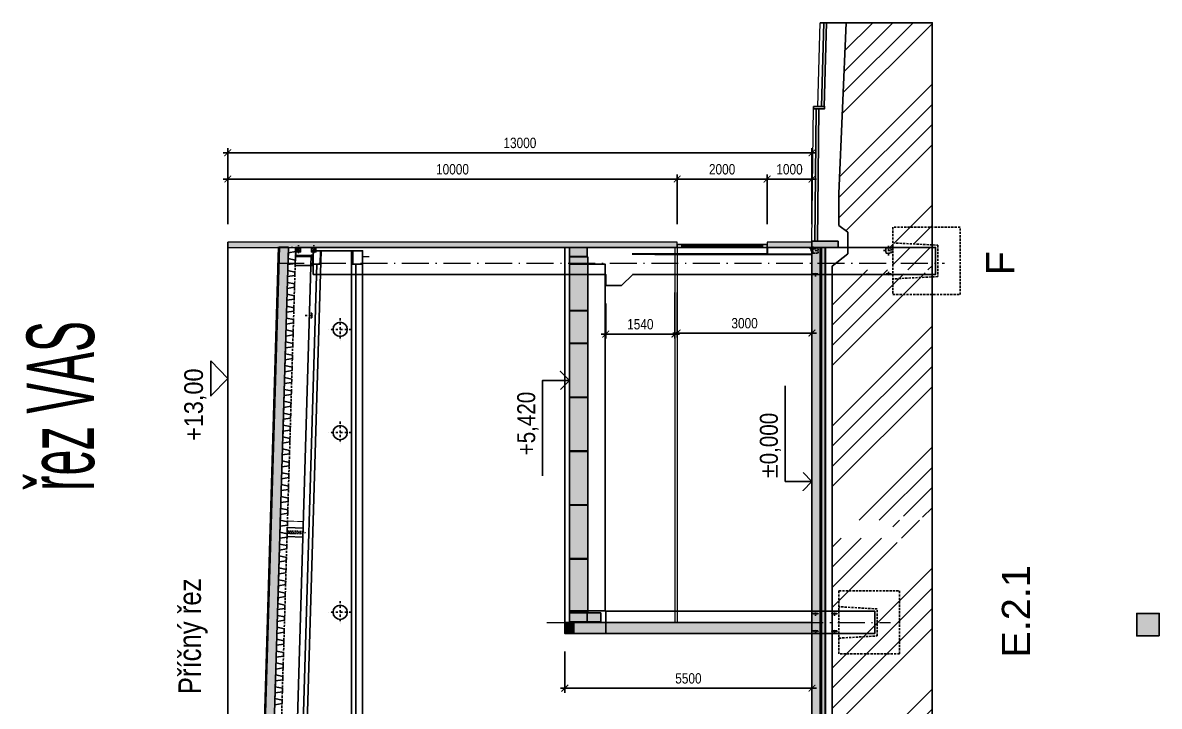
# Model space of a CAD drawing. Header units: millimetres. Extents: x 325046 to 1268204, y 1875583 to 2761998.
# Drawn here: x 1242911 to 1268204, y 2581025 to 2596248 of the extents above; entities that cross this region are included whole.
import ezdxf
from ezdxf.enums import TextEntityAlignment as Align

# ---------------------------------------------------------------- set-up
doc = ezdxf.new("R2010")
doc.units = ezdxf.units.MM
doc.header["$LTSCALE"] = 100
doc.header["$PDMODE"] = 65
for name, pattern in [('ACAD_ISO10W100', [18.5, 12, -3, 0.5, -3]), ('DASHDOT', [1, 0.5, -0.25, 0, -0.25]), ('DASHED', [0.75, 0.5, -0.25])]:
    doc.linetypes.add(name, pattern=pattern)
for name, color, linetype in [('005', 9, 'Continuous'), ('025', 1, 'Continuous'), ('035', 7, 'Continuous'), ('A_KOTY_výškové', 2, 'Continuous'), ('DEHA', 2, 'Continuous'), ('FASÁDY kresba', 7, 'Continuous'), ('KOTY', 2, 'Continuous'), ('kóty 100', 5, 'Continuous'), ('OKNA - RASTR', 5, 'Continuous'), ('PŘÍČKY - ZDĚNÉ', 4, 'Continuous'), ('ČÍSLO MÍSTNOSTI', 4, 'Continuous'), ('ŠRAF-TERÉN', 34, 'Continuous'), ('ŽB - MONOLIT', 4, 'Continuous'), ('ŽB - PREFA', 3, 'Continuous'), ('ŽB- SLOUPY', 3, 'Continuous')]:
    doc.layers.add(name, color=color, linetype=linetype)
for name, color, linetype, lineweight in [('ARKOS - obrys budovy', 4, 'Continuous', 13), ('Objekty - osy', 5, 'ACAD_ISO10W100', 20), ('OBVODOVÝ PLÁŠŤ', 2, 'Continuous', 9), ('ŠRAF-YTONG', 54, 'Continuous', 9), ('ŽB - Šraf-prefa', 253, 'Continuous', 13)]:
    doc.layers.add(name, color=color, linetype=linetype, lineweight=lineweight)
for name, color, linetype, lineweight, true_color in [('IZOLACE - H', 7, 'Continuous', 9, 0x525252), ('PODHLEDY', 7, 'Continuous', 18, 0x1d8172), ('PŘÍČKY - SDK', 7, 'Continuous', 30, 0x6a1174), ('TRAPÉZ -  KRYTINA', 7, 'Continuous', 25, 0x005875)]:
    doc.layers.add(name, color=color, linetype=linetype, lineweight=lineweight, true_color=true_color)
for name, color, linetype, true_color in [('Izolace tepelná', 7, 'Continuous', 0xfdf0ce), ('POPIS MÍSTNOSTÍ', 7, 'Continuous', 0x072bf2), ('Popis OS', 7, 'Continuous', 0xbd0a5d), ('Příprava na dock', 7, 'Continuous', 0x616161), ('VÝŠKOVÉ KOTY', 7, 'Continuous', 0xf90b4b), ('ŽB - Šraf-monol', 7, 'Continuous', 0x6bc2a4)]:
    doc.layers.add(name, color=color, linetype=linetype, true_color=true_color)
doc.styles.add('ARIAL', font='arial.ttf')
doc.styles.add('ARIAL NARROW', font='ARIALN.TTF')
doc.styles.add('ARIL-TENKÝ', font='arial.ttf')
doc.dimstyles.new('100', dxfattribs={"dimscale": 100, "dimtxt": 2.3, "dimasz": 1.5, "dimexe": 1, "dimexo": 4, "dimgap": 1, "dimtad": 1, "dimdec": 0, "dimzin": 0, "dimdsep": 46, "dimtxsty": 'ARIAL NARROW', "dimblk": 'ARCHTICK', "dimcen": 4, "dimdle": 1, "dimclrd": 256, "dimclre": 256, "dimclrt": 7, "dimadec": 0, "dimazin": 0, "dimtfac": 1, "dimtdec": 0, "dimtix": 1, "dimtofl": 0, "dimtmove": 0, "dimatfit": 2, "dimldrblk": 'OBLIQUE', "dimfxl": 1, "dimtolj": 1, "dimtzin": 0, "dimlwd": -1, "dimlwe": -1, "dimarcsym": 1})

# ---------------------------------------------------------------- blocks, each defined once
blk = doc.blocks.new('atika roh')
at = {"layer": 'Příprava na dock', "ltscale": 0.5}
h = blk.add_hatch(dxfattribs=at)
h.set_pattern_fill('ANSI31', color=256, scale=250)
h.set_pattern_definition([(45, (-13253.59, -4226.8), (-22.09708691, 22.09708691), [])])
h.paths.add_polyline_path([(1752057, -4990655), (1752157, -4990655), (1752157, -4990755), (1752057, -4990755)])
h = blk.add_hatch(dxfattribs=at)
h.set_pattern_fill('ANSI31', color=256, scale=250)
h.set_pattern_definition([(45, (-13253.59, -4066.8), (-22.09708691, 22.09708691), [])])
h.paths.add_polyline_path([(1752057, -4990995), (1752157, -4990995), (1752157, -4991095), (1752057, -4991095)])
at = {"layer": '025', "ltscale": 0.5}
for points in [[(1752057, -4990655), (1752157, -4990655), (1752157, -4990755), (1752057, -4990755)], [(1752057, -4990995), (1752157, -4990995), (1752157, -4991095), (1752057, -4991095)]]:
    blk.add_lwpolyline(points, close=True, dxfattribs=at)
at = {"layer": '025', "linetype": 'DASHED', "ltscale": 0.5}
for points in [[(1752067, -4990755), (1752067, -4990655)], [(1752067, -4991095), (1752067, -4990995)]]:
    blk.add_lwpolyline(points, dxfattribs=at)
at = {"layer": 'Příprava na dock', "linetype": 'DASHDOT', "ltscale": 0.5}
for points in [[(1752007, -4990705), (1752207, -4990705)], [(1752007, -4991045), (1752207, -4991045)]]:
    blk.add_lwpolyline(points, dxfattribs=at)
blk = doc.blocks.new('_ARCHTICK')
at = {"color": 0, "linetype": 'ByBlock', "const_width": 0.15}
blk.add_lwpolyline([(-0.5, -0.5), (0.5, 0.5)], dxfattribs=at)
blk = doc.blocks.new('*D1321')
at = {"layer": 'Defpoints', "color": 0, "linetype": 'ByBlock', "ltscale": 100, "transparency": 16777216}
for p in [(1260475, 2593352), (1247475, 2591853), (1260475, 2591873)]:
    blk.add_point(p, dxfattribs=at)
at = {"layer": 'kóty 100', "linetype": 'ByBlock', "ltscale": 100, "transparency": 16777216}
for p, q in [((1247375, 2593352), (1260575, 2593352)), ((1247475, 2592253), (1247475, 2593452)), ((1260475, 2592273), (1260475, 2593452))]:
    blk.add_line(p, q, dxfattribs=at)
at = {"layer": 'kóty 100', "linetype": 'ByBlock', "ltscale": 100, "transparency": 16777216, "xscale": 150, "yscale": 150, "zscale": 150, "rotation": 180}
blk.add_blockref('_ARCHTICK', (1247475, 2593352), dxfattribs=at)
at = {"layer": 'kóty 100', "linetype": 'ByBlock', "ltscale": 100, "transparency": 16777216, "xscale": 150, "yscale": 150, "zscale": 150}
blk.add_blockref('_ARCHTICK', (1260475, 2593352), dxfattribs=at)
at = {"layer": 'kóty 100', "color": 7, "linetype": 'ByBlock', "ltscale": 100, "transparency": 16777216, "insert": (1253975, 2593570), "char_height": 230, "attachment_point": 5, "style": 'ARIAL NARROW'}
blk.add_mtext('\\A1;13000', dxfattribs=at)
blk = doc.blocks.new('_Oblique')
at = {"color": 0, "lineweight": -2}
blk.add_line((-0.5, -0.5), (0.5, 0.5), dxfattribs=at)
blk = doc.blocks.new('V3 POHL')
at = {"layer": '005', "linetype": 'DASHDOT'}
for points in [[(1939746, -5358205), (1939746, -5358705), (1939746, -5358705)], [(1939996, -5358455), (1939496, -5358455), (1939496, -5358455)], [(1939746, -5360505), (1939746, -5361005), (1939746, -5361005)], [(1939996, -5360755), (1939496, -5360755), (1939496, -5360755)], [(1939746, -5364505), (1939746, -5365005), (1939746, -5365005)], [(1939996, -5364755), (1939496, -5364755), (1939496, -5364755)], [(1939746, -5372965), (1939746, -5372465), (1939746, -5372465)], [(1939996, -5372715), (1939496, -5372715), (1939496, -5372715)], [(1939746, -5376965), (1939746, -5376465), (1939746, -5376465)], [(1939996, -5376715), (1939496, -5376715), (1939496, -5376715)], [(1939746, -5379265), (1939746, -5378765), (1939746, -5378765)], [(1939996, -5379015), (1939496, -5379015), (1939496, -5379015)]]:
    blk.add_lwpolyline(points, dxfattribs=at)
at = {"layer": '025', "linetype": 'DASHED'}
for points, const_width in [([(1940396, -5356835), (1940246, -5356835)], 25), ([(1938926, -5362735), (1938586, -5362725)], 20), ([(1938749, -5368735), (1938409, -5368735)], 20), ([(1938926, -5374735), (1938586, -5374745)], 20), ([(1940396, -5380585), (1940246, -5380585)], 25)]:
    blk.add_lwpolyline(points, dxfattribs=dict(at, const_width=const_width))
at = {"layer": '025', "linetype": 'DASHED', "ltscale": 0.5}
blk.add_lwpolyline([(1939065, -5358095), (1939062, -5358195), (1939112, -5358197), (1939115, -5358097)], close=True, dxfattribs=at)
at = {"layer": '035', "ltscale": 0.5}
blk.add_lwpolyline([(1939146, -5356805), (1939104, -5356805), (1938749, -5368634), (1938749, -5368836), (1939105, -5380715), (1940246, -5380715), (1940246, -5356705), (1939146, -5356705), (1939146, -5356805)], close=True, dxfattribs=at)
for points in [[(1939326, -5356705), (1938966, -5368735), (1939325, -5380715)], [(1939311, -5356705), (1939302, -5357005), (1939098, -5357005)], [(1939976, -5380715), (1939976, -5380715), (1939996, -5380715), (1939996, -5356705), (1939976, -5356705), (1939976, -5356705)], [(1940026, -5356705), (1940026, -5357005), (1940246, -5357005)], [(1939228, -5357005), (1938876, -5368735), (1939226, -5380415)], [(1940096, -5380415), (1940096, -5357005)], [(1939309, -5380715), (1939300, -5380415), (1939096, -5380415)], [(1940026, -5380715), (1940026, -5380415), (1940246, -5380415)]]:
    blk.add_lwpolyline(points, dxfattribs=at)
for centre in [(1939746, -5358455), (1939746, -5360755), (1939746, -5364755), (1939746, -5372715), (1939746, -5376715), (1939746, -5379015)]:
    blk.add_circle(centre, 158, dxfattribs=at)
at = {"layer": 'DEHA', "color": 3, "linetype": 'DASHDOT'}
blk.add_lwpolyline([(1938964, -5358145), (1939164, -5358145)], dxfattribs=at)
blk = doc.blocks.new('H5_PO')
at = {"layer": '005', "linetype": 'DASHED'}
blk.add_lwpolyline([(1621354, -5112451), (1621354, -5111101), (1622754, -5111101), (1622754, -5112451)], close=True, dxfattribs=at)
blk.add_lwpolyline([(1621704, -5111101), (1621754, -5111951), (1622354, -5111951), (1622404, -5111101)], dxfattribs=at)
blk = doc.blocks.new('H2 PO')
at = {"layer": '005', "linetype": 'DASHED'}
blk.add_lwpolyline([(2029475, -4892558), (2029475, -4891058), (2027975, -4891058), (2027975, -4892558)], close=True, dxfattribs=at)
blk.add_lwpolyline([(2029125, -4891058), (2029075, -4892058), (2028375, -4892058), (2028325, -4891058)], dxfattribs=at)
blk = doc.blocks.new('*D1323')
at = {"layer": 'Defpoints', "color": 0, "linetype": 'ByBlock', "ltscale": 100, "transparency": 16777216}
for p in [(1257475, 2590643), (1260475, 2590643), (1257475, 2589337)]:
    blk.add_point(p, dxfattribs=at)
at = {"layer": 'kóty 100', "linetype": 'ByBlock', "ltscale": 100, "transparency": 16777216}
for p, q in [((1257475, 2590243), (1257475, 2589237)), ((1260475, 2590243), (1260475, 2589237)), ((1260575, 2589337), (1257375, 2589337))]:
    blk.add_line(p, q, dxfattribs=at)
at = {"layer": 'kóty 100', "linetype": 'ByBlock', "ltscale": 100, "transparency": 16777216, "xscale": 150, "yscale": 150, "zscale": 150, "rotation": 180}
blk.add_blockref('_ARCHTICK', (1257475, 2589337), dxfattribs=at)
at = {"layer": 'kóty 100', "linetype": 'ByBlock', "ltscale": 100, "transparency": 16777216, "xscale": 150, "yscale": 150, "zscale": 150}
blk.add_blockref('_ARCHTICK', (1260475, 2589337), dxfattribs=at)
at = {"layer": 'kóty 100', "color": 7, "linetype": 'ByBlock', "ltscale": 100, "transparency": 16777216, "insert": (1258975, 2589555), "char_height": 230, "attachment_point": 5, "style": 'ARIAL NARROW'}
blk.add_mtext('\\A1;3000', dxfattribs=at)
blk = doc.blocks.new('*D1324')
at = {"layer": 'Defpoints', "color": 0, "linetype": 'ByBlock', "ltscale": 100, "transparency": 16777216}
for p in [(1257425, 2590643), (1255885, 2590393), (1255885, 2589315)]:
    blk.add_point(p, dxfattribs=at)
at = {"layer": 'kóty 100', "linetype": 'ByBlock', "ltscale": 100, "transparency": 16777216}
for p, q in [((1257425, 2590243), (1257425, 2589215)), ((1255885, 2589993), (1255885, 2589215)), ((1257525, 2589315), (1255785, 2589315))]:
    blk.add_line(p, q, dxfattribs=at)
at = {"layer": 'kóty 100', "linetype": 'ByBlock', "ltscale": 100, "transparency": 16777216, "xscale": 150, "yscale": 150, "zscale": 150, "rotation": 180}
blk.add_blockref('_ARCHTICK', (1255885, 2589315), dxfattribs=at)
at = {"layer": 'kóty 100', "linetype": 'ByBlock', "ltscale": 100, "transparency": 16777216, "xscale": 150, "yscale": 150, "zscale": 150}
blk.add_blockref('_ARCHTICK', (1257425, 2589315), dxfattribs=at)
at = {"layer": 'kóty 100', "color": 7, "linetype": 'ByBlock', "ltscale": 100, "transparency": 16777216, "insert": (1256655, 2589532), "char_height": 230, "attachment_point": 5, "style": 'ARIAL NARROW'}
blk.add_mtext('\\A1;1540', dxfattribs=at)
blk = doc.blocks.new('*D1325')
at = {"layer": 'Defpoints', "color": 0, "linetype": 'ByBlock', "ltscale": 100, "transparency": 16777216}
for p in [(1254975, 2582643), (1260475, 2582643), (1254975, 2581428)]:
    blk.add_point(p, dxfattribs=at)
at = {"layer": 'kóty 100', "linetype": 'ByBlock', "ltscale": 100, "transparency": 16777216}
for p, q in [((1254975, 2582243), (1254975, 2581328)), ((1260475, 2582243), (1260475, 2581328)), ((1260575, 2581428), (1254875, 2581428))]:
    blk.add_line(p, q, dxfattribs=at)
at = {"layer": 'kóty 100', "linetype": 'ByBlock', "ltscale": 100, "transparency": 16777216, "xscale": 150, "yscale": 150, "zscale": 150, "rotation": 180}
blk.add_blockref('_ARCHTICK', (1254975, 2581428), dxfattribs=at)
at = {"layer": 'kóty 100', "linetype": 'ByBlock', "ltscale": 100, "transparency": 16777216, "xscale": 150, "yscale": 150, "zscale": 150}
blk.add_blockref('_ARCHTICK', (1260475, 2581428), dxfattribs=at)
at = {"layer": 'kóty 100', "color": 7, "linetype": 'ByBlock', "ltscale": 100, "transparency": 16777216, "insert": (1257725, 2581645), "char_height": 230, "attachment_point": 5, "style": 'ARIAL NARROW'}
blk.add_mtext('\\A1;5500', dxfattribs=at)
blk = doc.blocks.new('*D1332')
at = {"layer": 'Defpoints', "color": 0, "linetype": 'ByBlock', "ltscale": 100, "transparency": 16777216}
for p in [(1259475, 2592766), (1259475, 2591363), (1260475, 2591363)]:
    blk.add_point(p, dxfattribs=at)
at = {"layer": 'kóty 100', "linetype": 'ByBlock', "ltscale": 100, "transparency": 16777216}
for p, q in [((1259475, 2591763), (1259475, 2592866)), ((1260475, 2591763), (1260475, 2592866)), ((1260575, 2592766), (1259375, 2592766))]:
    blk.add_line(p, q, dxfattribs=at)
at = {"layer": 'kóty 100', "linetype": 'ByBlock', "ltscale": 100, "transparency": 16777216, "xscale": 150, "yscale": 150, "zscale": 150, "rotation": 180}
blk.add_blockref('_ARCHTICK', (1259475, 2592766), dxfattribs=at)
at = {"layer": 'kóty 100', "linetype": 'ByBlock', "ltscale": 100, "transparency": 16777216, "xscale": 150, "yscale": 150, "zscale": 150}
blk.add_blockref('_ARCHTICK', (1260475, 2592766), dxfattribs=at)
at = {"layer": 'kóty 100', "color": 7, "linetype": 'ByBlock', "ltscale": 100, "transparency": 16777216, "insert": (1259975, 2592983), "char_height": 230, "attachment_point": 5, "style": 'ARIAL NARROW'}
blk.add_mtext('\\A1;1000', dxfattribs=at)
blk = doc.blocks.new('*D1333')
at = {"layer": 'Defpoints', "color": 0, "linetype": 'ByBlock', "ltscale": 100, "transparency": 16777216}
for p in [(1257475, 2592766), (1257475, 2591363), (1259475, 2591363)]:
    blk.add_point(p, dxfattribs=at)
at = {"layer": 'kóty 100', "linetype": 'ByBlock', "ltscale": 100, "transparency": 16777216}
for p, q in [((1257475, 2591763), (1257475, 2592866)), ((1259475, 2591763), (1259475, 2592866)), ((1259575, 2592766), (1257375, 2592766))]:
    blk.add_line(p, q, dxfattribs=at)
at = {"layer": 'kóty 100', "linetype": 'ByBlock', "ltscale": 100, "transparency": 16777216, "xscale": 150, "yscale": 150, "zscale": 150, "rotation": 180}
blk.add_blockref('_ARCHTICK', (1257475, 2592766), dxfattribs=at)
at = {"layer": 'kóty 100', "linetype": 'ByBlock', "ltscale": 100, "transparency": 16777216, "xscale": 150, "yscale": 150, "zscale": 150}
blk.add_blockref('_ARCHTICK', (1259475, 2592766), dxfattribs=at)
at = {"layer": 'kóty 100', "color": 7, "linetype": 'ByBlock', "ltscale": 100, "transparency": 16777216, "insert": (1258475, 2592983), "char_height": 230, "attachment_point": 5, "style": 'ARIAL NARROW'}
blk.add_mtext('\\A1;2000', dxfattribs=at)
blk = doc.blocks.new('*D1334')
at = {"layer": 'Defpoints', "color": 0, "linetype": 'ByBlock', "ltscale": 100, "transparency": 16777216}
for p in [(1247475, 2592766), (1247475, 2591363), (1257475, 2591363)]:
    blk.add_point(p, dxfattribs=at)
at = {"layer": 'kóty 100', "linetype": 'ByBlock', "ltscale": 100, "transparency": 16777216}
for p, q in [((1247475, 2591763), (1247475, 2592866)), ((1257475, 2591763), (1257475, 2592866)), ((1257575, 2592766), (1247375, 2592766))]:
    blk.add_line(p, q, dxfattribs=at)
at = {"layer": 'kóty 100', "linetype": 'ByBlock', "ltscale": 100, "transparency": 16777216, "xscale": 150, "yscale": 150, "zscale": 150, "rotation": 180}
blk.add_blockref('_ARCHTICK', (1247475, 2592766), dxfattribs=at)
at = {"layer": 'kóty 100', "linetype": 'ByBlock', "ltscale": 100, "transparency": 16777216, "xscale": 150, "yscale": 150, "zscale": 150}
blk.add_blockref('_ARCHTICK', (1257475, 2592766), dxfattribs=at)
at = {"layer": 'kóty 100', "color": 7, "linetype": 'ByBlock', "ltscale": 100, "transparency": 16777216, "insert": (1252475, 2592983), "char_height": 230, "attachment_point": 5, "style": 'ARIAL NARROW'}
blk.add_mtext('\\A1;10000', dxfattribs=at)

msp = doc.modelspace()

# ---------------------------------------------------------------- hatches: boundary and pattern name
at = {"layer": 'Izolace tepelná'}
h = msp.add_hatch(color=256, dxfattribs=at)
h.dxf.hatch_style = 1
h.paths.add_polyline_path([(1257475.4, 2591362.7), (1247475.4, 2591362.7), (1247475.4, 2591242.7), (1257475.4, 2591242.7)])
h.paths.add_polyline_path([(1259475.4, 2591242.7), (1260475.4, 2591242.7), (1260475.4, 2591362.7), (1259475.4, 2591362.7)])
h = msp.add_hatch(color=256, dxfattribs=at)
h.dxf.hatch_style = 1
h.paths.add_polyline_path([(1248437.7, 2584981.3), (1248257.8, 2578984), (1248457.7, 2578978), (1248637.6, 2584975.3)])
h.paths.add_polyline_path([(1248617.7, 2590978.6), (1248437.7, 2584981.3), (1248637.6, 2584975.3), (1248639.4, 2585033.1), (1248817.6, 2590972.6)])
h.paths.add_polyline_path([(1248625.9, 2591253.5), (1248617.7, 2590978.6), (1248817.6, 2590972.6), (1248825.8, 2591247.5)])
h.paths.add_polyline_path([(1248455.2, 2578892.7), (1248255.1, 2578892.7), (1248257.8, 2578984), (1248457.7, 2578978)])
h = msp.add_hatch(color=256, dxfattribs=at)
h.dxf.hatch_style = 1
h.paths.add_polyline_path([(1260685.4, 2558918.5), (1260768, 2559063.8), (1260765.4, 2591242.7), (1260685.4, 2591242.7)])
at = {"layer": 'ŠRAF-TERÉN'}
h = msp.add_hatch(dxfattribs=at)
h.set_pattern_fill('ANSI34', color=256, scale=100, angle=180, style=0)
h.set_pattern_definition([(225, (3780842.9, 1468831.5), (1347.0384, -1347.0384), []), (225, (3780393.9, 1468831.5), (1347.0384, -1347.0384), []), (225, (3779944.9, 1468831.5), (1347.0384, -1347.0384), []), (225, (3779495.9, 1468831.5), (1347.0384, -1347.0384), [])])
h.paths.add_polyline_path([(1260925.4, 2590742.7), (1260925.4, 2585167.7), (1262275.4, 2585167.7), (1262275.4, 2585717.7), (1263149.8, 2585717.7), (1263149.8, 2590242.7), (1262275.4, 2590242.7), (1262275.4, 2590742.7)])
h.paths.add_polyline_path([(1261234.3, 2596248.2), (1261075.4, 2592447.7), (1261075.4, 2591734.2), (1261273.8, 2591580.2), (1261273.8, 2591242.7), (1262275.4, 2591242.7), (1262275.4, 2591742.7), (1263149.8, 2591742.7), (1263149.8, 2596248.2)])
h.paths.add_polyline_path([(1260925.4, 2579217.7), (1262275.4, 2579217.7), (1262275.4, 2579717.7), (1263149.8, 2579717.7), (1263149.8, 2584217.7), (1262275.4, 2584217.7), (1262275.4, 2584767.7), (1262235.4, 2584767.7), (1262235.4, 2584767.7), (1262115.4, 2584767.7), (1260925.4, 2584767.7)])
h.paths.add_polyline_path([(1260925.4, 2578967.7), (1262275.4, 2578967.7), (1262275.4, 2579217.7), (1262235.4, 2579217.7), (1262235.4, 2579207.7), (1262115.4, 2579207.7), (1260925.4, 2579208.6)])
h.paths.add_polyline_path([(1260925.4, 2578967.7), (1260925.4, 2578717.7), (1262115.4, 2578717.7), (1262115.4, 2578727.7), (1262235.4, 2578727.7), (1262275.4, 2578727.3), (1262275.4, 2578967.7)])
h.paths.add_polyline_path([(1260925.4, 2559063.8), (1263149.8, 2559063.8), (1263149.8, 2578217.7), (1262275.4, 2578217.7), (1262275.4, 2578717.7), (1262235.4, 2578717.7), (1262235.4, 2578717.7), (1262115.4, 2578717.7), (1260925.4, 2578717.7)])
h.paths.add_polyline_path([(1262275.4, 2578617.7), (1262275.4, 2578217.7), (1263149.8, 2578217.7), (1263149.8, 2578661.4)], flags=17)
h.paths.add_polyline_path([(1262275.4, 2578967.7), (1262275.4, 2578717.7), (1263149.8, 2578717.7), (1263149.8, 2578967.7)])
h.paths.add_polyline_path([(1262275.4, 2579217.7), (1262275.4, 2578967.7), (1263149.8, 2578967.7), (1263149.8, 2579217.7)])
h.paths.add_polyline_path([(1262275.4, 2579717.7), (1262275.4, 2579317.7), (1263149.8, 2579274), (1263149.8, 2579717.7)], flags=17)
h.paths.add_polyline_path([(1262275.4, 2584667.7), (1262275.4, 2584217.7), (1263149.8, 2584217.7), (1263149.8, 2584711.4)], flags=17)
h.paths.add_polyline_path([(1262275.4, 2584967.7), (1262275.4, 2584767.7), (1263149.8, 2584767.7), (1263149.8, 2584967.7)])
h.paths.add_polyline_path([(1262275.4, 2585167.7), (1262275.4, 2584967.7), (1263149.8, 2584967.7), (1263149.8, 2585167.7)])
h.paths.add_polyline_path([(1262275.4, 2585717.7), (1262275.4, 2585267.7), (1263149.8, 2585224), (1263149.8, 2585717.7)], flags=17)
h.paths.add_polyline_path([(1262275.4, 2590642.7), (1262275.4, 2590242.7), (1263149.8, 2590242.7), (1263149.8, 2590686.4)], flags=17)
h.paths.add_polyline_path([(1262275.4, 2590967.7), (1262275.4, 2590742.7), (1263149.8, 2590742.7), (1263149.8, 2590967.7)])
h.paths.add_polyline_path([(1262275.4, 2591242.7), (1262275.4, 2590967.7), (1263149.8, 2590967.7), (1263149.8, 2591242.7)])
h.paths.add_polyline_path([(1262275.4, 2591742.7), (1262275.4, 2591342.7), (1263149.8, 2591299), (1263149.8, 2591742.7)], flags=17)
at = {"layer": 'ŠRAF-YTONG', "linetype": 'ByBlock', "ltscale": 100, "true_color": 0x919191}
h = msp.add_hatch(color=252, dxfattribs=at)
h.dxf.hatch_style = 1
h.paths.add_polyline_path([(1255885.4, 2582892.7), (1254975.4, 2582892.7), (1254975.4, 2582642.7), (1255885.4, 2582642.7)])
h.paths.add_polyline_path([(1260475.4, 2582892.7), (1255885.4, 2582892.7), (1255885.4, 2582642.7), (1260475.4, 2582642.7)])
at = {"layer": 'ŽB - Šraf-monol'}
msp.add_hatch(color=256, dxfattribs=at).paths.add_polyline_path([(1260475.4, 2559144.3), (1260655.4, 2559063.8), (1260655.4, 2591242.7), (1260475.4, 2591242.7)])
at = {"layer": 'ŽB - Šraf-monol', "linetype": 'ByBlock', "ltscale": 100}
msp.add_hatch(color=256, dxfattribs=at).paths.add_polyline_path([(1254975.4, 2582892.7), (1254975.4, 2582642.7), (1255175.4, 2582642.7), (1255175.4, 2582892.7)])
at = {"layer": 'ŽB - Šraf-prefa', "ltscale": 2}
msp.add_hatch(color=256, dxfattribs=at).paths.add_polyline_path([(1260475.4, 2591242.7), (1260475.4, 2591382.7), (1261055.4, 2591382.7), (1261055.4, 2591242.7)])
at = {"layer": 'ŽB - Šraf-prefa'}
msp.add_hatch(color=256, dxfattribs=at).paths.add_polyline_path([(1260475.4, 2591382.7), (1260475.4, 2591242.7), (1261055.4, 2591242.7), (1261055.4, 2591382.7)])
at = {"layer": 'ŽB - Šraf-prefa', "linetype": 'ByBlock', "ltscale": 100}
h = msp.add_hatch(color=256, dxfattribs=at)
h.dxf.hatch_style = 1
h.paths.add_polyline_path([(1255075.4, 2591042.7), (1255075.4, 2591242.7), (1255475.4, 2591242.7), (1255475.4, 2591042.7)])
h = msp.add_hatch(color=256, dxfattribs=at)
h.dxf.hatch_style = 1
h.paths.add_polyline_path([(1255075.4, 2587902.7), (1255485.4, 2587902.7), (1255485.4, 2586712.7), (1255075.4, 2586712.7)])
h.paths.add_polyline_path([(1255075.4, 2586702.7), (1255485.4, 2586702.7), (1255485.4, 2585512.7), (1255075.4, 2585512.7)])
h.paths.add_polyline_path([(1255075.4, 2584302.7), (1255485.4, 2584302.7), (1255485.4, 2583112.7), (1255075.4, 2583112.7)])
h.paths.add_polyline_path([(1255075.4, 2585502.7), (1255485.4, 2585502.7), (1255485.4, 2584312.7), (1255075.4, 2584312.7)])
h.paths.add_polyline_path([(1255075.4, 2589832.7), (1255485.4, 2589832.7), (1255485.4, 2589112.7), (1255075.4, 2589112.7)])
h.paths.add_polyline_path([(1255075.4, 2591032.7), (1255485.4, 2591032.7), (1255485.4, 2589842.7), (1255075.4, 2589842.7)])
h.paths.add_polyline_path([(1255075.4, 2589102.7), (1255485.4, 2589102.7), (1255485.4, 2587912.7), (1255075.4, 2587912.7)])
h = msp.add_hatch(color=256, dxfattribs=at)
h.dxf.hatch_style = 1
h.paths.add_polyline_path([(1255775.4, 2583102.7), (1255475.4, 2583102.7), (1255475.4, 2582902.7), (1255775.4, 2582902.7)])
h.paths.add_polyline_path([(1255475.4, 2583102.7), (1255075.4, 2583102.7), (1255075.4, 2582902.7), (1255475.4, 2582902.7)])
at = {"layer": 'ŽB - Šraf-prefa', "ltscale": 100}
h = msp.add_hatch(color=256, dxfattribs=at)
h.dxf.hatch_style = 1
h.paths.add_polyline_path([(1268203.7, 2583092.7), (1267703.7, 2583092.7), (1267703.7, 2582592.7), (1268203.7, 2582592.7)])

# ---------------------------------------------------------------- linework, layer by layer
at = {"layer": '025', "linetype": 'DASHED', "ltscale": 0.4}
for points in [[(1260435.4, 2591212.7), (1260555.4, 2591212.7), (1260555.4, 2591222.7), (1260435.4, 2591222.7), (1260435.4, 2591212.7)], [(1260495.4, 2590652.7), (1260615.4, 2590652.7), (1260615.4, 2590642.7), (1260495.4, 2590642.7), (1260495.4, 2590652.7)], [(1262115.4, 2590642.7), (1262235.4, 2590642.7), (1262235.4, 2590652.7), (1262115.4, 2590652.7), (1262115.4, 2590642.7)], [(1260495.4, 2583092.7), (1260615.4, 2583092.7), (1260615.4, 2583082.7), (1260495.4, 2583082.7), (1260495.4, 2583092.7)], [(1260915.4, 2583092.7), (1261035.4, 2583092.7), (1261035.4, 2583082.7), (1260915.4, 2583082.7), (1260915.4, 2583092.7)], [(1260495.4, 2582702.7), (1260615.4, 2582702.7), (1260615.4, 2582692.7), (1260495.4, 2582692.7), (1260495.4, 2582702.7)], [(1260915.4, 2582702.7), (1261035.4, 2582702.7), (1261035.4, 2582692.7), (1260915.4, 2582692.7), (1260915.4, 2582702.7)]]:
    msp.add_lwpolyline(points, dxfattribs=at)
at = {"layer": '025', "linetype": 'DASHED', "ltscale": 0.8}
for points in [[(1260615.4, 2591112.7), (1260615.4, 2591232.7), (1260495.4, 2591232.7), (1260495.4, 2591112.7), (1260615.4, 2591112.7)], [(1262235.4, 2591112.7), (1262235.4, 2591232.7), (1262115.4, 2591232.7), (1262115.4, 2591112.7), (1262235.4, 2591112.7)]]:
    msp.add_lwpolyline(points, dxfattribs=at)
at = {"layer": '035', "ltscale": 0.5}
msp.add_lwpolyline([(1248985.4, 2591062.7), (1248985.4, 2591242.7), (1263225.4, 2591242.7), (1263225.4, 2590642.7), (1256485.4, 2590642.7), (1256235.4, 2590392.7), (1255885.4, 2590392.7), (1255885.4, 2590642.7), (1249375.4, 2590642.7), (1249375.4, 2591062.7), (1248985.4, 2591062.7)], dxfattribs=at)
at = {"layer": '035', "linetype": 'DASHED', "ltscale": 0.4}
msp.add_lwpolyline([(1260425.4, 2591242.7), (1260425.4, 2591242.7), (1260435.4, 2591222.7), (1260555.4, 2591222.7), (1260565.4, 2591242.7)], dxfattribs=at)
at = {"layer": '035'}
for points in [[(1255075.4, 2590869), (1255875.4, 2590869), (1255875.4, 2583149), (1255075.4, 2583149)], [(1255875.4, 2583149), (1255875.4, 2590869), (1255485.4, 2590869), (1255485.4, 2583149)], [(1261875.4, 2582642.7), (1261875.4, 2583142.7), (1255885.4, 2583142.7), (1255885.4, 2582642.7)]]:
    msp.add_lwpolyline(points, close=True, dxfattribs=at)
at = {"layer": '035', "linetype": 'DASHED', "ltscale": 0.5}
for points in [[(1249144.7, 2584868), (1248794.8, 2584878.5)], [(1249146.2, 2584918), (1248796.3, 2584928.5)]]:
    msp.add_lwpolyline(points, dxfattribs=at)
at = {"layer": 'A_KOTY_výškové', "color": 20, "true_color": 0xff3838}
msp.add_lwpolyline([(1247098.1, 2588718), (1247475.4, 2588327.5), (1247098.1, 2587937), (1247098.1, 2588718)], dxfattribs=at)
at = {"layer": 'ARKOS - obrys budovy'}
msp.add_line((1260475.4, 2591382.7), (1260505.4, 2594382.7), dxfattribs=at)
msp.add_lwpolyline([(1260505.4, 2594382.7), (1260605.4, 2594382.7), (1260655.4, 2596248.2)], dxfattribs=at)
at = {"layer": 'FASÁDY kresba'}
for p, q in [((1260535.4, 2591382.1), (1260564.9, 2594332.7)), ((1260595.4, 2591381.5), (1260624.9, 2594332.1))]:
    msp.add_line(p, q, dxfattribs=at)
for points in [[(1260685.5, 2594382.7), (1260735.5, 2596248.2)], [(1260745.4, 2594381.1), (1260795.5, 2596248.2)], [(1260505.4, 2594382.7), (1260755.4, 2594382.7), (1260755.4, 2594332.7), (1260505.4, 2594332.7), (1260505.4, 2594382.7)]]:
    msp.add_lwpolyline(points, dxfattribs=at)
at = {"layer": 'IZOLACE - H', "linetype": 'ByBlock', "ltscale": 1000}
msp.add_line((1248235.1, 2578892.7), (1248605.9, 2591254.1), dxfattribs=at)
at = {"layer": 'IZOLACE - H', "linetype": 'DASHED', "ltscale": 10, "const_width": 20}
for points in [[(1248245.1, 2578892.7), (1248615.9, 2591253.8)], [(1247475.4, 2591242.7), (1248625.4, 2591242.7)]]:
    msp.add_lwpolyline(points, dxfattribs=at)
at = {"layer": 'IZOLACE - H', "linetype": 'DASHED', "ltscale": 5, "const_width": 20, "flags": 128}
msp.add_lwpolyline([(1260675.4, 2591242.7), (1260675.4, 2559063.8)], dxfattribs=at)
at = {"layer": 'IZOLACE - H', "linetype": 'ByBlock', "ltscale": 1000, "flags": 128}
for points in [[(1260665.4, 2591242.7), (1260665.4, 2559063.8)], [(1260685.4, 2591242.7), (1260685.4, 2559063.8)]]:
    msp.add_lwpolyline(points, dxfattribs=at)
at = {"layer": 'Izolace tepelná'}
for points in [[(1248825.8, 2591247.5), (1248625.9, 2591253.5), (1248255.1, 2578892.7)], [(1248455.2, 2578892.7), (1248825.8, 2591247.5)], [(1260765.4, 2559063.8), (1260765.4, 2591242.7), (1260685.4, 2591242.7)], [(1260685.4, 2591242.7), (1260685.4, 2559063.8)]]:
    msp.add_lwpolyline(points, dxfattribs=at)
at = {"layer": 'kóty 100'}
msp.add_line((1247475.4, 2591362.7), (1247475.4, 2567670.4), dxfattribs=at)
at = {"layer": 'Objekty - osy', "ltscale": 0.5}
for points in [[(1248575.1, 2590892.7), (1263425.4, 2590892.7)], [(1254575.4, 2582892.7), (1262225.4, 2582892.7)]]:
    msp.add_lwpolyline(points, dxfattribs=at)
at = {"layer": 'OBVODOVÝ PLÁŠŤ', "linetype": 'ByBlock'}
for points in [[(1257475.4, 2591362.7), (1247475.4, 2591362.7), (1247475.4, 2591242.7), (1257475.4, 2591242.7), (1257475.4, 2591362.7)], [(1259475.4, 2591242.7), (1260475.4, 2591242.7), (1260475.4, 2591362.7), (1259475.4, 2591362.7), (1259475.4, 2591242.7)]]:
    msp.add_lwpolyline(points, dxfattribs=at)
at = {"layer": 'OKNA - RASTR'}
for p, q in [((1257575.4, 2591312.7), (1259375.4, 2591312.7)), ((1257575.4, 2591277.7), (1259375.4, 2591277.7))]:
    msp.add_line(p, q, dxfattribs=at)
for points in [[(1257475.4, 2591242.7), (1257475.4, 2591312.7), (1257575.4, 2591312.7), (1257575.4, 2591242.7)], [(1259375.4, 2591242.7), (1259375.4, 2591312.7), (1259475.4, 2591312.7), (1259475.4, 2591242.7)]]:
    msp.add_lwpolyline(points, close=True, dxfattribs=at)
at = {"layer": 'PODHLEDY', "ltscale": 2, "transparency": 33554687}
for points in [[(1257425.4, 2591242.7), (1257425.4, 2582892.7)], [(1257475.4, 2591242.7), (1257475.4, 2582892.7)]]:
    msp.add_lwpolyline(points, dxfattribs=at)
at = {"layer": 'Příprava na dock', "linetype": 'DASHDOT', "ltscale": 0.5}
for points in [[(1260495.4, 2591267.7), (1260495.4, 2591167.7)], [(1260555.4, 2590597.7), (1260555.4, 2590697.7)], [(1262175.4, 2590697.7), (1262175.4, 2590597.7)], [(1249205.4, 2584891.2), (1248765.6, 2584904.4)], [(1260555.4, 2583037.7), (1260555.4, 2583137.7)], [(1260975.4, 2583037.7), (1260975.4, 2583137.7)], [(1260555.4, 2582647.7), (1260555.4, 2582747.7)], [(1260975.4, 2582647.7), (1260975.4, 2582747.7)]]:
    msp.add_lwpolyline(points, dxfattribs=at)
at = {"layer": 'Příprava na dock', "linetype": 'DASHDOT'}
for points in [[(1262175.4, 2591062.7), (1262175.4, 2591282.7)], [(1260445.4, 2591172.7), (1260665.4, 2591172.7)], [(1262065.4, 2591172.7), (1262285.4, 2591172.7)]]:
    msp.add_lwpolyline(points, dxfattribs=at)
at = {"layer": 'Příprava na dock', "linetype": 'DASHED'}
msp.add_lwpolyline([(1248984.2, 2542592.7), (1248615.2, 2554892.7), (1248975.2, 2566892.7), (1248615.2, 2578892.7), (1248985.7, 2591242.7)], dxfattribs=at)
at = {"layer": 'PŘÍČKY - SDK'}
msp.add_line((1260768, 2591242.7), (1260768, 2559063.8), dxfattribs=at)
for points in [[(1259475.4, 2591242.7), (1259475.4, 2591092.7), (1256475.4, 2591092.7)], [(1256975.4, 2591092.7), (1260475.4, 2591092.7)]]:
    msp.add_lwpolyline(points, dxfattribs=at)
at = {"layer": 'PŘÍČKY - ZDĚNÉ', "linetype": 'ByBlock', "ltscale": 100}
msp.add_line((1254975.4, 2582642.7), (1254975.4, 2591242.7), dxfattribs=at)
at = {"layer": 'PŘÍČKY - ZDĚNÉ', "ltscale": 100}
for p, q in [((1260475.4, 2582892.7), (1254975.4, 2582892.7)), ((1260475.4, 2582642.7), (1254975.4, 2582642.7))]:
    msp.add_line(p, q, dxfattribs=at)
at = {"layer": 'TRAPÉZ -  KRYTINA', "flags": 128}
msp.add_lwpolyline([(1248891.4, 2591246), (1248985.2, 2591225.5), (1248983.7, 2591175.5), (1248983, 2591150.5), (1248822.1, 2591125.3), (1248818.2, 2590995.4), (1248977.3, 2590960.6), (1248975.8, 2590910.6), (1248975, 2590885.6), (1248814.2, 2590860.5), (1248810.3, 2590730.5), (1248969.3, 2590695.7), (1248967.8, 2590645.8), (1248967.1, 2590620.8), (1248806.3, 2590595.6), (1248802.4, 2590465.6), (1248961.4, 2590430.8), (1248959.9, 2590380.9), (1248959.1, 2590355.9), (1248798.3, 2590330.7), (1248794.4, 2590200.8), (1248953.4, 2590166), (1248951.9, 2590116), (1248951.2, 2590091), (1248790.4, 2590065.8), (1248786.5, 2589935.9), (1248945.5, 2589901.1), (1248944, 2589851.1), (1248943.2, 2589826.1), (1248782.4, 2589800.9), (1248778.5, 2589671), (1248937.5, 2589636.2), (1248936, 2589586.2), (1248935.3, 2589561.2), (1248774.5, 2589536.1), (1248770.6, 2589406.1), (1248929.6, 2589371.3), (1248928.1, 2589321.3), (1248927.4, 2589296.4), (1248766.5, 2589271.2), (1248762.6, 2589141.2), (1248921.7, 2589106.4), (1248920.2, 2589056.5), (1248919.4, 2589031.5), (1248758.6, 2589006.3), (1248754.7, 2588876.3), (1248913.7, 2588841.6), (1248912.2, 2588791.6), (1248911.5, 2588766.6), (1248750.6, 2588741.4), (1248746.7, 2588611.5), (1248905.8, 2588576.7), (1248904.3, 2588526.7), (1248903.5, 2588501.7), (1248742.7, 2588476.5), (1248738.8, 2588346.6), (1248897.8, 2588311.8), (1248896.3, 2588261.8), (1248895.6, 2588236.8), (1248734.7, 2588211.6), (1248730.8, 2588081.7), (1248889.9, 2588046.9), (1248888.4, 2587996.9), (1248887.6, 2587972), (1248726.8, 2587946.8), (1248722.9, 2587816.8), (1248881.9, 2587782), (1248880.4, 2587732.1), (1248879.7, 2587707.1), (1248718.8, 2587681.9), (1248714.9, 2587551.9), (1248874, 2587517.2), (1248872.5, 2587467.2), (1248871.7, 2587442.2), (1248710.9, 2587417), (1248707, 2587287.1), (1248866, 2587252.3), (1248864.5, 2587202.3), (1248863.8, 2587177.3), (1248703, 2587152.1), (1248699.1, 2587022.2), (1248858.1, 2586987.4), (1248856.6, 2586937.4), (1248855.8, 2586912.4), (1248695, 2586887.2), (1248691.1, 2586757.3), (1248850.1, 2586722.5), (1248848.6, 2586672.5), (1248847.9, 2586647.6), (1248687.1, 2586622.4), (1248683.2, 2586492.4), (1248842.2, 2586457.6), (1248840.7, 2586407.7), (1248839.9, 2586382.7), (1248679.1, 2586357.5), (1248675.2, 2586227.5), (1248834.2, 2586192.8), (1248832.7, 2586142.8), (1248832, 2586117.8), (1248671.2, 2586092.6), (1248667.3, 2585962.7), (1248826.3, 2585927.9), (1248824.8, 2585877.9), (1248824, 2585852.9), (1248663.2, 2585827.7), (1248659.3, 2585697.8), (1248818.3, 2585663), (1248816.9, 2585613), (1248816.1, 2585588), (1248655.3, 2585562.8), (1248651.4, 2585432.9), (1248810.4, 2585398.1), (1248808.9, 2585348.1), (1248808.2, 2585323.1), (1248647.3, 2585298), (1248643.4, 2585168), (1248802.5, 2585133.2), (1248801, 2585083.3), (1248800.2, 2585058.3), (1248639.4, 2585033.1), (1248635.5, 2584903.1), (1248794.5, 2584868.4), (1248793, 2584818.4), (1248792.3, 2584793.4), (1248631.4, 2584768.2), (1248627.5, 2584638.3), (1248786.6, 2584603.5), (1248785.1, 2584553.5), (1248784.3, 2584528.5), (1248623.5, 2584503.3), (1248619.6, 2584373.4), (1248778.6, 2584338.6), (1248777.1, 2584288.6), (1248776.4, 2584263.6), (1248615.5, 2584238.4), (1248611.6, 2584108.5), (1248770.7, 2584073.7), (1248769.2, 2584023.7), (1248768.4, 2583998.7), (1248607.6, 2583973.6), (1248603.7, 2583843.6), (1248762.7, 2583808.8), (1248761.2, 2583758.8), (1248760.5, 2583733.9), (1248599.6, 2583708.7), (1248595.7, 2583578.7), (1248754.8, 2583543.9), (1248753.3, 2583494), (1248752.5, 2583469), (1248591.7, 2583443.8), (1248587.8, 2583313.9), (1248746.8, 2583279.1), (1248745.3, 2583229.1), (1248744.6, 2583204.1), (1248583.8, 2583178.9), (1248579.9, 2583049), (1248738.9, 2583014.2), (1248737.4, 2582964.2), (1248736.6, 2582939.2), (1248575.8, 2582914), (1248571.9, 2582784.1), (1248730.9, 2582749.3), (1248729.4, 2582699.3), (1248728.7, 2582674.3), (1248567.9, 2582649.1), (1248564, 2582519.2), (1248723, 2582484.4), (1248721.5, 2582434.4), (1248720.7, 2582409.5), (1248559.9, 2582384.3), (1248556, 2582254.3), (1248715, 2582219.5), (1248713.5, 2582169.6), (1248712.8, 2582144.6), (1248552, 2582119.4), (1248548.1, 2581989.4), (1248707.1, 2581954.7), (1248705.6, 2581904.7), (1248704.9, 2581879.7), (1248544, 2581854.5), (1248540.1, 2581724.6), (1248699.2, 2581689.8), (1248697.7, 2581639.8), (1248696.9, 2581614.8), (1248536.1, 2581589.6), (1248532.2, 2581459.7), (1248691.2, 2581424.9), (1248689.7, 2581374.9), (1248689, 2581349.9), (1248528.1, 2581324.7), (1248524.2, 2581194.8), (1248683.3, 2581160), (1248681.8, 2581110), (1248681, 2581085.1), (1248520.2, 2581059.9), (1248516.3, 2580929.9)], dxfattribs=at)
at = {"layer": 'VÝŠKOVÉ KOTY', "flags": 128}
for points in [[(1254481.2, 2586155.5), (1254481.2, 2588281.7), (1255075.4, 2588281.7), (1254875.4, 2588481.7), (1255075.4, 2588281.7), (1254875.4, 2588081.7)], [(1259881.2, 2588159.9), (1259881.2, 2586033.7), (1260475.4, 2586033.7), (1260275.4, 2585833.7), (1260475.4, 2586033.7), (1260275.4, 2586233.7)]]:
    msp.add_lwpolyline(points, dxfattribs=at)
at = {"layer": 'ŠRAF-TERÉN', "flags": 128}
for points in [[(1260655.4, 2596248.2), (1263149.8, 2596248.2), (1263149.8, 2559063.8)], [(1260925.4, 2559063.8), (1260925.4, 2590829.3), (1261273.8, 2591101.8), (1261273.8, 2591580.2), (1261075.4, 2591734.2), (1261075.4, 2592447.7), (1261234.3, 2596248.2)]]:
    msp.add_lwpolyline(points, dxfattribs=at)
at = {"layer": 'ŽB - MONOLIT', "ltscale": 30}
for points in [[(1260475.4, 2559063.8), (1260475.4, 2591242.7), (1260655.4, 2591242.7), (1260655.4, 2559063.8)], [(1254975.4, 2582892.7), (1254975.4, 2582642.7), (1255175.4, 2582642.7), (1255175.4, 2582892.7), (1254975.4, 2582892.7)]]:
    msp.add_lwpolyline(points, dxfattribs=at)
at = {"layer": 'ŽB - PREFA'}
msp.add_lwpolyline([(1260475.4, 2591382.7), (1260475.4, 2591242.7), (1261055.4, 2591242.7), (1261055.4, 2591382.7), (1260475.4, 2591382.7)], dxfattribs=at)
for points in [[(1248975.4, 2590842.7), (1248981.4, 2591042.7), (1249365.4, 2591042.7), (1249365.4, 2590842.7)], [(1248792.6, 2584803.5), (1248792.6, 2584803.5), (1248792.6, 2584803.5), (1248792.6, 2584803.5), (1248798.6, 2585003.5), (1248798.6, 2585003.5), (1248798.6, 2585003.5), (1249148.4, 2584993), (1249142.4, 2584793.1)]]:
    msp.add_lwpolyline(points, close=True, dxfattribs=at)
at = {"layer": 'ŽB- SLOUPY'}
for p, q in [((1255075.4, 2583102.7), (1255075.4, 2582902.7)), ((1255775.4, 2583102.7), (1255075.4, 2583102.7)), ((1255775.4, 2582902.7), (1255775.4, 2583102.7)), ((1255075.4, 2582902.7), (1255775.4, 2582902.7))]:
    msp.add_line(p, q, dxfattribs=at)
for points in [[(1255075.4, 2591042.7), (1255075.4, 2591242.7), (1255475.4, 2591242.7), (1255475.4, 2591042.7)], [(1268203.7, 2582592.7), (1267703.7, 2582592.7), (1267703.7, 2583092.7), (1268203.7, 2583092.7)]]:
    msp.add_lwpolyline(points, close=True, dxfattribs=at)
at = {"layer": 'ŽB- SLOUPY', "linetype": 'ByBlock', "ltscale": 100}
for points in [[(1255075.4, 2591032.7), (1255485.4, 2591032.7), (1255485.4, 2589842.7), (1255075.4, 2589842.7)], [(1255075.4, 2589832.7), (1255485.4, 2589832.7), (1255485.4, 2589112.7), (1255075.4, 2589112.7)], [(1255075.4, 2589102.7), (1255485.4, 2589102.7), (1255485.4, 2587912.7), (1255075.4, 2587912.7)], [(1255075.4, 2587902.7), (1255485.4, 2587902.7), (1255485.4, 2586712.7), (1255075.4, 2586712.7)], [(1255075.4, 2586702.7), (1255485.4, 2586702.7), (1255485.4, 2585512.7), (1255075.4, 2585512.7)], [(1255075.4, 2585502.7), (1255485.4, 2585502.7), (1255485.4, 2584312.7), (1255075.4, 2584312.7)], [(1255075.4, 2584302.7), (1255485.4, 2584302.7), (1255485.4, 2583112.7), (1255075.4, 2583112.7)]]:
    msp.add_lwpolyline(points, close=True, dxfattribs=at)
at = {"layer": 'ŽB- SLOUPY'}
msp.add_lwpolyline([(1255475.4, 2582902.7), (1255475.4, 2583102.7)], dxfattribs=at)

# ---------------------------------------------------------------- block references
at = {"layer": '035'}
msp.add_blockref('V3 POHL', (-689770.6, 7947873.9), dxfattribs=at)
at = {"layer": 'KOTY', "rotation": 90}
for name, p in [('H2 PO', (-3628782.6, 562218)), ('H5_PO', (-3850025.4, 960838.7))]:
    msp.add_blockref(name, p, dxfattribs=at)
at = {"layer": 'KOTY', "xscale": -1, "rotation": 90}
msp.add_blockref('atika roh', (-3741659.1, 4343300.2), dxfattribs=at)

# ---------------------------------------------------------------- texts
at = {"layer": 'A_KOTY_výškové', "color": 20, "true_color": 0xff3838, "style": 'ARIAL', "width": 0.9}
msp.add_text('+13,00', height=416, rotation=90, dxfattribs=at).set_placement((1246921.5, 2586934.3))
at = {"layer": 'POPIS MÍSTNOSTÍ', "style": 'ARIAL NARROW', "width": 0.6}
msp.add_text('řez VAS', height=1500, rotation=90, dxfattribs=at).set_placement((1244498.1, 2585822.3))
at = {"layer": 'Popis OS', "linetype": 'ByBlock', "style": 'ARIL-TENKÝ'}
for s, p in [('F', (1264665.4, 2590892.7)), ('E.2.1', (1265015.4, 2583139))]:
    msp.add_text(s, height=630, rotation=90, dxfattribs=at).set_placement(p, align=Align.MIDDLE_CENTER)
at = {"layer": 'VÝŠKOVÉ KOTY', "ltscale": 2, "transparency": 33554687, "char_height": 400, "attachment_point": 3, "rotation": 90, "style": 'ARIAL NARROW'}
for s, insert in [('+5,420', (1253914.9, 2588029.1)), ('%%P0,000', (1259314.9, 2587560.2))]:
    msp.add_mtext(s, dxfattribs=dict(at, insert=insert))
at = {"layer": 'ČÍSLO MÍSTNOSTI', "style": 'ARIAL NARROW'}
msp.add_text('Příčný řez', height=500, rotation=90, dxfattribs=at).set_placement((1246876.7, 2581293.3))

# ---------------------------------------------------------------- dimensions: what is measured, and where the dimension line sits
at = {"layer": 'kóty 100', "linetype": 'ByBlock', "ltscale": 100}
dim = msp.add_linear_dim(base=(1260475.4, 2593352.3), p1=(1247475.4, 2591853.1), p2=(1260475.4, 2591873.1), angle=180, dimstyle='100', override={"dimtmove": 1}, dxfattribs=at)
dim.commit()
dim.dimension.update_dxf_attribs({"geometry": '*D1321', "text_midpoint": (1253975.4, 2593569.7)})
for base, p1, p2, picture, middle in [((1247475.4, 2592765.8), (1257475.4, 2591362.7), (1247475.4, 2591362.7), '*D1334', (1252475.4, 2592983.3)), ((1257475.4, 2592765.8), (1259475.4, 2591362.7), (1257475.4, 2591362.7), '*D1333', (1258475.4, 2592983.3))]:
    dim = msp.add_linear_dim(base=base, p1=p1, p2=p2, dimstyle='100', override={"dimtmove": 1}, dxfattribs=at)
    dim.commit()
    dim.dimension.update_dxf_attribs({"geometry": picture, "text_midpoint": middle})
for base, p1, p2, picture, middle in [((1259475.4, 2592765.8), (1260475.4, 2591362.7), (1259475.4, 2591362.7), '*D1332', (1259975.4, 2592983.3)), ((1255885.4, 2589314.6), (1257425.4, 2590642.7), (1255885.4, 2590392.7), '*D1324', (1256655.4, 2589532)), ((1257475.4, 2589337.3), (1260475.4, 2590642.7), (1257475.4, 2590642.7), '*D1323', (1258975.4, 2589554.8)), ((1254975.4, 2581427.6), (1260475.4, 2582642.7), (1254975.4, 2582642.7), '*D1325', (1257725.4, 2581645))]:
    dim = msp.add_linear_dim(base=base, p1=p1, p2=p2, dimstyle='100', dxfattribs=at)
    dim.commit()
    dim.dimension.update_dxf_attribs({"geometry": picture, "text_midpoint": middle})

doc.saveas('drawing.dxf')
